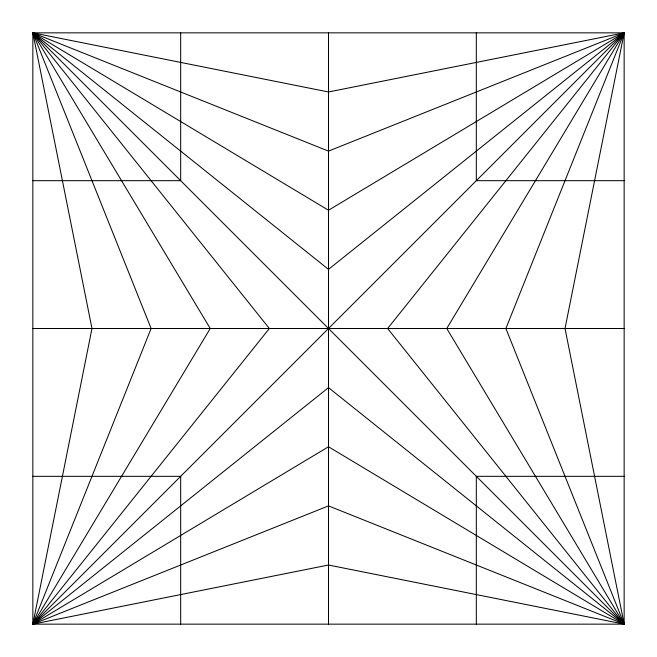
<?xml version="1.0" encoding="UTF-8"?>
<svg xmlns="http://www.w3.org/2000/svg" width="657" height="657" viewBox="0 0 657 657"><rect width="100%" height="100%" fill="white"/><g stroke="black" fill="none" stroke-linecap="round" stroke-linejoin="round"><path stroke-width="0.99" d="M32.85 624.15L91.98 328.5L32.85 32.85L624.15 32.85L624.15 624.15L32.85 624.15L32.85 32.85L328.5 91.98L624.15 32.85L565.02 328.5L624.15 624.15L328.5 565.02L32.85 624.15L151.11 328.5L32.85 32.85L328.5 151.11L624.15 32.85L505.89 328.5L624.15 624.15L328.5 505.89L32.85 624.15L210.24 328.5L32.85 32.85L328.5 210.24L624.15 32.85L446.76 328.5L624.15 624.15L328.5 446.76L32.85 624.15L269.37 328.5L32.85 32.85L328.5 269.37L624.15 32.85L387.63 328.5L624.15 624.15L328.5 387.63L32.85 624.15L624.15 32.85M32.85 180.675L180.675 180.675L180.675 32.85M624.15 180.675L476.325 180.675L476.325 32.85M32.85 328.5L624.15 328.5M32.85 476.325L180.675 476.325L180.675 624.15M624.15 476.325L476.325 476.325L476.325 624.15M32.85 32.85L624.15 624.15M328.5 32.85L328.5 624.15"/></g></svg>
